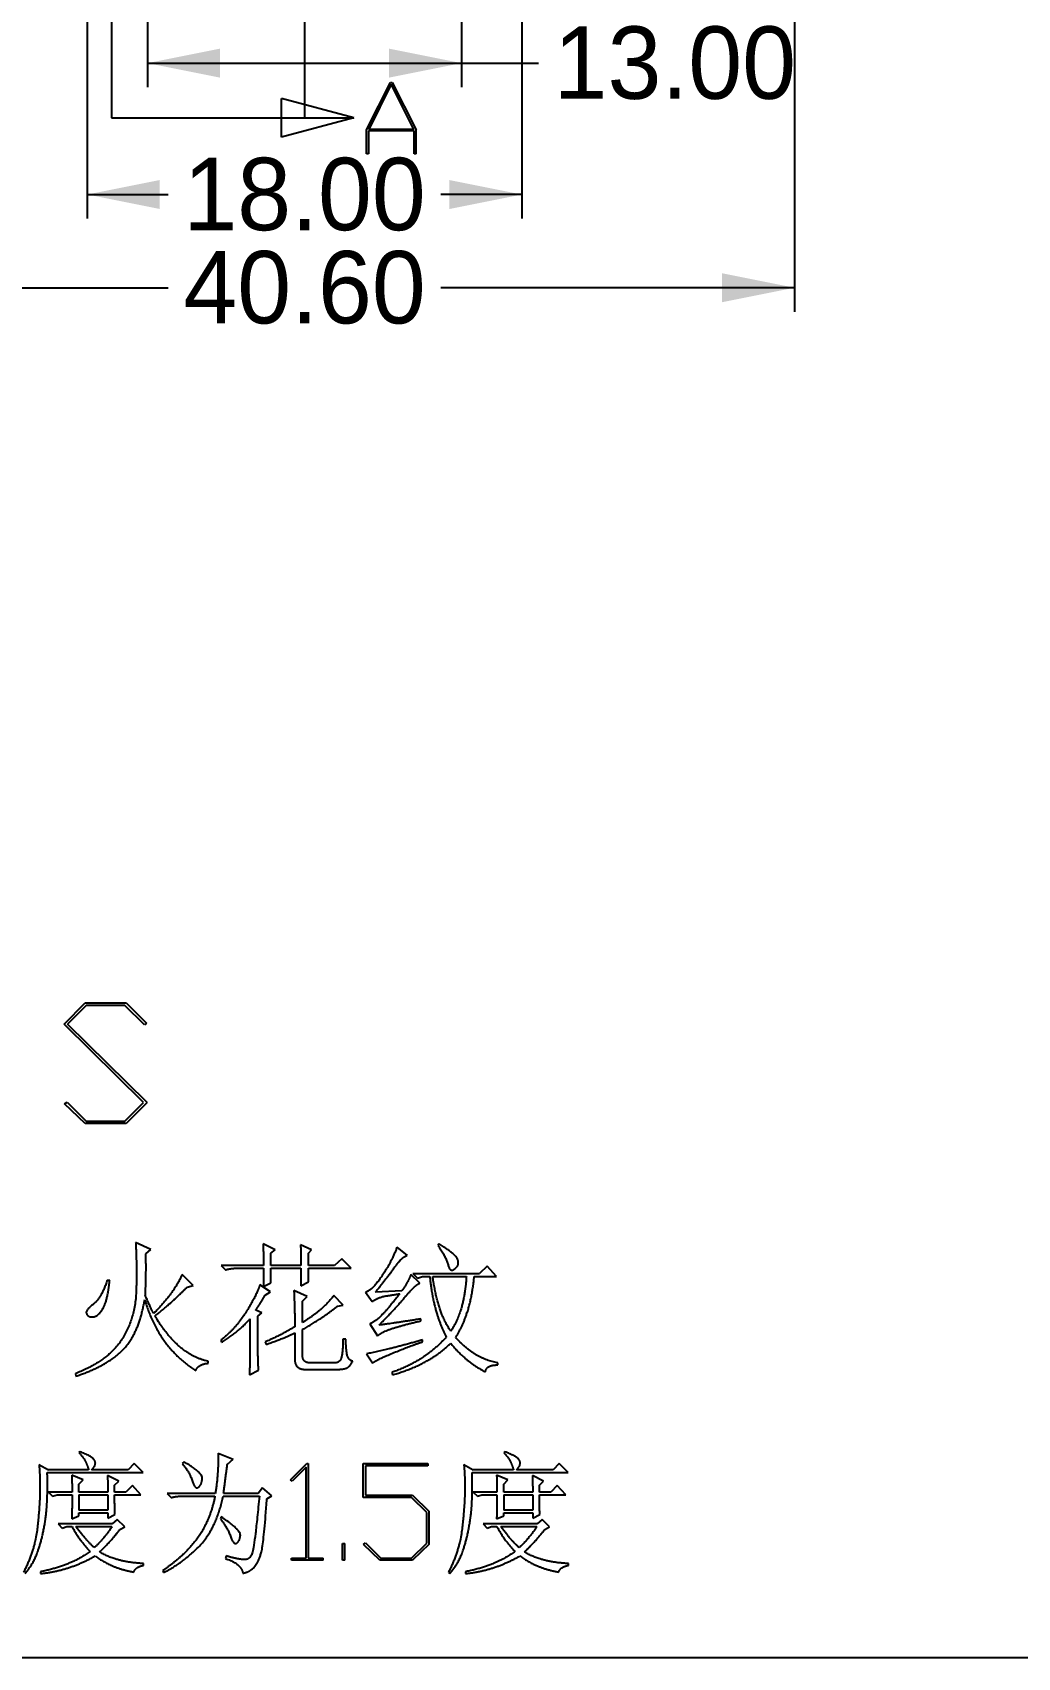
# Model space of a CAD drawing. Extents: x -440 to 140, y -99 to 99.
# Drawn here: x 3.7 to 44.5, y -98.8 to -31.5 of the extents above; entities that cross this region are included whole.
import ezdxf

# ---------------------------------------------------------------- set-up
doc = ezdxf.new("R2010")
doc.units = 0
doc.header["$MEASUREMENT"] = 0
doc.linetypes.add('dashed', pattern=[0])
doc.linetypes.add('solid', pattern=[0])
doc.layers.add('255', color=7, linetype='solid')
doc.dimstyles.get("Standard").update_dxf_attribs({"dimtxt": 0.18, "dimasz": 0.18, "dimexe": 0.18, "dimexo": 0.0625, "dimgap": 0.09, "dimtad": 0, "dimtih": 1, "dimtoh": 1, "dimdec": 4, "dimzin": 0, "dimdsep": 46, "dimtxsty": 'Standard', "dimcen": 0.09, "dimadec": 0, "dimazin": 0, "dimtfac": 1, "dimtdec": 4, "dimtofl": 0, "dimtmove": 0, "dimatfit": 0, "dimfxl": 1, "dimtolj": 1, "dimtzin": 0, "dimarcsym": 0})

# ---------------------------------------------------------------- blocks, each defined once
blk = doc.blocks.new('*D48')
at = {"layer": '255', "color": 4, "linetype": 'solid'}
for p, q in [((-5.299, -26.501), (-5.299, -43.037)), ((35.299, -26.501), (35.299, -43.037)), ((-5.299, -42.037), (9.356, -42.037)), ((35.299, -42.037), (20.644, -42.037))]:
    blk.add_line(p, q, dxfattribs=at)
for points in [[(-2.299, -41.437), (-2.299, -42.637), (-5.299, -42.037)], [(32.299, -42.637), (32.299, -41.437), (35.299, -42.037)]]:
    blk.add_solid(points, dxfattribs=at)
at = {"layer": '255', "color": 4, "linetype": 'solid', "insert": (15, -42.037), "char_height": 3, "attachment_point": 5}
blk.add_mtext('{\\H3.000000;40.60}', dxfattribs=at)
blk = doc.blocks.new('*D49')
at = {"layer": '255', "color": 4, "linetype": 'solid'}
for p, q in [((6, -28.445), (6, -39.176)), ((24, -28.445), (24, -39.176)), ((6, -38.176), (9.356, -38.176)), ((24, -38.176), (20.644, -38.176))]:
    blk.add_line(p, q, dxfattribs=at)
for points in [[(9, -37.576), (9, -38.776), (6, -38.176)], [(21, -38.776), (21, -37.576), (24, -38.176)]]:
    blk.add_solid(points, dxfattribs=at)
at = {"layer": '255', "color": 4, "linetype": 'solid', "insert": (15, -38.176), "char_height": 3, "attachment_point": 5}
blk.add_mtext('{\\H3.000000;18.00}', dxfattribs=at)
blk = doc.blocks.new('*D50')
at = {"layer": '255', "color": 4, "linetype": 'solid'}
for p, q in [((8.5, -27.5), (8.5, -33.733)), ((21.5, -27.5), (21.5, -33.733)), ((8.5, -32.733), (21.5, -32.733)), ((21.5, -32.733), (21.5, -32.733)), ((21.5, -32.733), (24.696, -32.733))]:
    blk.add_line(p, q, dxfattribs=at)
for points in [[(11.5, -32.133), (11.5, -33.333), (8.5, -32.733)], [(18.5, -33.333), (18.5, -32.133), (21.5, -32.733)]]:
    blk.add_solid(points, dxfattribs=at)
at = {"layer": '255', "color": 4, "linetype": 'solid', "insert": (30.34, -32.733), "char_height": 3, "attachment_point": 5}
blk.add_mtext('{\\H3.000000;13.00}', dxfattribs=at)

msp = doc.modelspace()

# ---------------------------------------------------------------- linework, layer by layer
at = {"layer": '255', "color": 1, "linetype": 'dashed'}
for p, q in [((7, 55), (7, -35)), ((15, 55), (15, -35))]:
    msp.add_line(p, q, dxfattribs=at)
at = {"layer": '255', "color": 1, "linetype": 'solid'}
for p, q in [((17.57123, -35.49474), (18.55475, -33.52902)), ((18.59454, -33.60332), (17.65739, -35.47762)), ((18.55475, -33.52902), (18.63432, -33.52902)), ((19.53169, -35.47762), (18.59454, -33.60332)), ((18.63432, -33.52902), (19.61784, -35.49474)), ((17.03976, -35), (14.03976, -34.19615)), ((14.03976, -35.80385), (14.03976, -34.19615)), ((7, -35), (17.03976, -35)), ((17.03976, -35), (14.03976, -35.80385)), ((17.57123, -36.48616), (17.57123, -35.49474)), ((17.64422, -35.53452), (17.64422, -36.48616)), ((19.54485, -35.53452), (17.64422, -35.53452)), ((19.53169, -35.47762), (17.65739, -35.47762)), ((19.54485, -36.48616), (19.54485, -35.53452)), ((19.61784, -36.48616), (19.61784, -35.49474)), ((17.64422, -36.48616), (17.57123, -36.48616)), ((19.61784, -36.48616), (19.54485, -36.48616))]:
    msp.add_line(p, q, dxfattribs=at)
at = {"layer": '255', "color": 0, "linetype": 'solid'}
for p, q in [((5.03731, -72.55096), (5.90762, -71.66115)), ((5.95856, -71.77987), (5.18528, -72.55096)), ((5.90762, -71.66115), (7.60435, -71.66115)), ((7.5512, -71.77987), (5.95856, -71.77987)), ((8.37324, -72.57729), (7.5512, -71.77987)), ((7.60435, -71.66115), (8.45052, -72.50074)), ((8.32668, -75.79816), (5.03731, -72.55096)), ((8.47466, -75.79816), (5.18528, -72.55096)), ((8.45052, -72.50074), (8.37324, -72.57729)), ((5.05925, -75.84838), (5.16115, -75.77183)), ((5.90762, -76.66115), (5.05925, -75.84838)), ((5.16115, -75.77183), (5.95856, -76.56705)), ((7.5512, -76.56705), (8.32668, -75.79816)), ((8.47466, -75.79816), (7.60435, -76.66115)), ((7.60435, -76.66115), (5.90762, -76.66115)), ((5.95856, -76.56705), (7.5512, -76.56705)), ((8.63201, -81.87679), (8.00189, -81.58477)), ((8.42915, -82.06429), (8.63201, -81.87679)), ((8.42915, -82.45465), (8.42915, -82.06429)), ((13.77802, -81.89215), (13.28314, -81.65239)), ((13.60588, -82.02739), (13.77802, -81.89215)), ((13.60588, -82.53763), (13.60588, -82.02739)), ((15.29338, -81.89215), (14.8354, -81.68929)), ((15.15814, -82.02739), (15.29338, -81.89215)), ((15.15814, -82.53763), (15.15814, -82.02739)), ((18.82463, -81.78763), (19.25189, -82.13191)), ((20.57975, -81.65239), (20.52749, -81.72001)), ((8.42915, -82.45465), (8.39225, -83.76715)), ((11.54338, -82.53763), (11.73088, -82.72513)), ((13.2985, -82.53763), (11.54338, -82.53763)), ((12.2104, -82.65751), (13.2985, -82.65751)), ((13.2985, -82.65751), (13.2985, -83.40751)), ((14.85076, -82.53763), (13.60588, -82.53763)), ((13.60588, -82.65751), (14.85076, -82.65751)), ((13.60588, -83.25691), (13.60588, -82.65751)), ((14.85076, -82.65751), (14.85076, -83.39215)), ((16.24624, -82.53763), (15.15814, -82.53763)), ((15.15814, -82.65751), (16.92862, -82.65751)), ((15.15814, -83.22001), (15.15814, -82.65751)), ((16.53826, -82.26715), (16.24624, -82.53763)), ((16.92862, -82.65751), (16.53826, -82.26715)), ((22.55927, -82.57453), (22.25189, -82.88191)), ((22.94963, -83.00179), (22.55927, -82.57453)), ((6.82463, -83.15239), (6.92915, -83.15239)), ((10.38713, -83.37679), (9.92915, -82.91263)), ((10.13201, -83.44441), (10.38713, -83.37679)), ((13.59052, -83.63191), (13.1479, -83.33989)), ((13.2985, -83.40751), (13.60588, -83.25691)), ((14.85076, -83.39215), (15.15814, -83.22001)), ((19.77749, -83.27227), (19.40249, -82.91263)), ((19.49165, -82.88191), (22.25189, -82.88191)), ((19.49165, -82.88191), (19.67915, -83.06941)), ((19.67915, -83.06941), (19.88201, -83.00179)), ((19.88201, -83.00179), (20.18939, -83.00179)), ((20.30927, -83.00179), (21.70475, -83.00179)), ((22.02749, -83.00179), (22.94963, -83.00179)), ((13.36612, -83.76715), (13.59052, -83.63191)), ((15.10588, -83.83477), (14.55874, -83.57965)), ((14.91838, -84.02227), (15.10588, -83.83477)), ((14.91838, -84.90751), (14.91838, -84.02227)), ((16.60588, -84.19441), (16.21552, -83.78251)), ((17.52749, -83.64727), (17.80415, -84.03763)), ((19.02749, -83.59501), (17.93939, -83.64727)), ((13.23088, -84.50179), (12.97576, -84.39727)), ((13.05874, -84.63703), (13.23088, -84.50179)), ((16.36612, -84.22513), (16.60588, -84.19441)), ((19.81439, -84.83989), (19.81439, -84.75691)), ((14.59564, -85.33477), (14.59564, -86.44441)), ((14.91838, -86.28763), (14.91838, -85.19953)), ((17.69963, -84.95977), (18.02237, -85.45465)), ((11.52802, -85.64215), (11.55874, -85.72513)), ((13.36612, -85.70977), (13.40302, -85.81429)), ((16.7104, -85.58989), (16.59052, -85.58989)), ((19.88201, -85.70977), (19.88201, -85.62679)), ((11.00189, -86.59501), (11.00189, -86.51203)), ((16.24624, -86.57965), (15.24112, -86.57965)), ((17.56439, -86.20465), (17.81951, -86.57965)), ((23.00189, -86.66263), (23.00189, -86.57965)), ((5.51213, -87.02227), (5.52749, -87.12679)), ((12.72064, -87.07453), (13.09564, -86.88703)), ((15.05362, -86.85013), (16.3354, -86.85013)), ((18.62177, -86.97001), (18.63713, -87.07453)), ((3.99869, -90.7906), (4.38933, -91.00981)), ((5.69893, -90.26227), (5.65115, -90.29036)), ((7.94155, -90.74282), (7.69425, -91.00981)), ((8.31814, -91.11941), (7.94155, -90.74282)), ((10.00805, -90.68099), (9.93219, -90.74282)), ((11.42726, -90.32409), (12.03711, -90.57139)), ((11.80386, -90.77656), (12.03711, -90.57139)), ((14.41156, -91.41917), (15.0885, -90.7475)), ((15.0885, -90.7475), (15.14857, -90.7475)), ((15.14857, -90.7475), (15.14857, -94.67222)), ((17.43311, -92.15208), (17.43311, -90.7475)), ((17.43311, -90.7475), (20.11239, -90.7475)), ((20.11239, -90.84306), (17.53043, -90.84306)), ((17.53043, -90.84306), (17.53043, -92.06179)), ((20.11239, -90.7475), (20.11239, -90.84306)), ((21.59869, -90.7906), (21.98933, -91.00981)), ((23.29893, -90.26227), (23.25115, -90.29036)), ((25.54155, -90.74282), (25.29425, -91.00981)), ((25.91814, -91.11941), (25.54155, -90.74282)), ((4.34155, -91.11941), (8.31814, -91.11941)), ((6.05583, -91.00981), (4.38933, -91.00981)), ((5.82258, -91.42853), (5.35608, -91.22902)), ((5.65115, -91.59996), (5.82258, -91.42853)), ((7.69425, -91.00981), (6.17948, -91.00981)), ((7.30361, -91.47631), (6.83711, -91.24306)), ((7.13219, -91.64774), (7.30361, -91.47631)), ((14.49308, -91.48041), (14.41156, -91.41917)), ((15.0727, -90.90254), (14.49308, -91.48041)), ((15.0727, -94.67222), (15.0727, -90.90254)), ((21.94155, -91.11941), (25.91814, -91.11941)), ((23.65583, -91.00981), (21.98933, -91.00981)), ((23.42258, -91.42853), (22.95608, -91.22902)), ((23.25115, -91.59996), (23.42258, -91.42853)), ((25.29425, -91.00981), (23.77948, -91.00981)), ((24.90361, -91.47631), (24.43711, -91.24306)), ((24.73219, -91.64774), (24.90361, -91.47631)), ((5.37012, -91.92878), (4.38933, -91.92878)), ((4.38933, -91.92878), (4.56076, -92.1002)), ((4.56076, -92.1002), (4.74623, -92.03838)), ((4.74623, -92.03838), (5.37012, -92.03838)), ((5.65115, -91.92878), (5.65115, -91.59996)), ((6.85115, -91.92878), (5.65115, -91.92878)), ((5.65115, -92.03838), (6.85115, -92.03838)), ((5.65115, -92.03838), (5.65115, -92.67631)), ((6.85115, -92.03838), (6.85115, -92.67631)), ((7.13219, -91.92878), (7.13219, -91.64774)), ((7.59869, -91.92878), (7.13219, -91.92878)), ((7.13219, -92.03838), (8.22258, -92.03838)), ((7.86568, -91.66179), (7.59869, -91.92878)), ((8.22258, -92.03838), (7.86568, -91.66179)), ((11.30361, -91.9906), (9.3083, -91.9906)), ((9.3083, -91.9906), (9.47972, -92.16203)), ((9.91814, -92.1002), (11.28957, -92.1002)), ((11.63243, -92.1002), (13.1275, -92.1002)), ((13.07972, -91.9906), (11.64647, -91.9906)), ((13.25115, -91.75735), (13.07972, -91.9906)), ((13.64179, -92.08616), (13.25115, -91.75735)), ((13.43662, -92.20981), (13.64179, -92.08616)), ((19.4337, -92.15208), (17.43311, -92.15208)), ((17.53043, -92.06179), (19.47621, -92.06179)), ((20.06461, -92.77773), (19.4337, -92.15208)), ((19.47621, -92.06179), (20.16193, -92.74223)), ((22.97012, -91.92878), (21.98933, -91.92878)), ((21.98933, -91.92878), (22.16076, -92.1002)), ((22.16076, -92.1002), (22.34623, -92.03838)), ((22.34623, -92.03838), (22.97012, -92.03838)), ((23.25115, -91.92878), (23.25115, -91.59996)), ((24.45115, -91.92878), (23.25115, -91.92878)), ((23.25115, -92.03838), (24.45115, -92.03838)), ((23.25115, -92.03838), (23.25115, -92.67631)), ((24.45115, -92.03838), (24.45115, -92.67631)), ((24.73219, -91.92878), (24.73219, -91.64774)), ((25.19869, -91.92878), (24.73219, -91.92878)), ((24.73219, -92.03838), (25.82258, -92.03838)), ((25.46568, -91.66179), (25.19869, -91.92878)), ((25.82258, -92.03838), (25.46568, -91.66179)), ((6.85115, -92.67631), (5.65115, -92.67631)), ((5.65115, -92.90957), (5.65115, -92.78592)), ((5.65115, -92.78592), (6.85115, -92.78592)), ((6.85115, -92.78592), (6.85115, -93.00513)), ((6.85115, -93.00513), (7.14623, -92.86179)), ((20.06461, -94.04657), (20.06461, -92.77773)), ((20.16193, -94.0885), (20.16193, -92.74223)), ((24.45115, -92.67631), (23.25115, -92.67631)), ((23.25115, -92.90957), (23.25115, -92.78592)), ((23.25115, -92.78592), (24.45115, -92.78592)), ((24.45115, -92.78592), (24.45115, -93.00513)), ((24.45115, -93.00513), (24.74623, -92.86179)), ((7.03662, -93.25242), (4.79401, -93.25242)), ((4.79401, -93.25242), (4.96544, -93.42385)), ((4.96544, -93.42385), (5.15091, -93.36203)), ((5.15091, -93.36203), (5.37012, -93.36203)), ((5.35608, -93.03321), (5.65115, -92.90957)), ((5.5275, -93.36203), (7.02258, -93.36203)), ((7.24179, -93.06695), (7.03662, -93.25242)), ((7.55091, -93.37607), (7.24179, -93.06695)), ((7.35139, -93.48568), (7.55091, -93.37607)), ((11.55091, -92.95735), (11.52282, -93.03321)), ((24.63662, -93.25242), (22.39401, -93.25242)), ((22.39401, -93.25242), (22.56544, -93.42385)), ((22.56544, -93.42385), (22.75091, -93.36203)), ((22.75091, -93.36203), (22.97012, -93.36203)), ((22.95608, -93.03321), (23.25115, -92.90957)), ((23.1275, -93.36203), (24.62258, -93.36203)), ((24.84179, -93.06695), (24.63662, -93.25242)), ((25.15091, -93.37607), (24.84179, -93.06695)), ((24.95139, -93.48568), (25.15091, -93.37607)), ((16.57597, -94.7475), (16.57597, -94.06179)), ((16.57597, -94.06179), (16.67329, -94.06179)), ((16.67329, -94.7475), (16.67329, -94.06179)), ((17.44014, -94.09728), (17.52165, -94.03604)), ((18.11883, -94.7475), (17.44014, -94.09728)), ((17.52165, -94.03604), (18.15959, -94.67222)), ((19.4337, -94.67222), (20.06461, -94.04657)), ((20.16193, -94.0885), (19.47621, -94.7475)), ((8.33219, -94.96671), (8.33219, -94.89084)), ((11.75608, -94.57607), (11.72234, -94.68568)), ((14.45232, -94.7475), (14.45232, -94.67222)), ((14.45232, -94.67222), (15.0727, -94.67222)), ((15.76895, -94.7475), (14.45232, -94.7475)), ((15.14857, -94.67222), (15.76895, -94.67222)), ((15.76895, -94.7475), (15.76895, -94.67222)), ((16.67329, -94.7475), (16.57597, -94.7475)), ((19.47621, -94.7475), (18.11883, -94.7475)), ((18.15959, -94.67222), (19.4337, -94.67222)), ((25.93219, -94.96671), (25.93219, -94.89084)), ((4.06051, -95.2337), (4.06051, -95.30957)), ((9.12282, -95.18592), (9.15091, -95.26179)), ((20.96076, -95.26179), (21.02258, -95.30957)), ((21.66051, -95.2337), (21.66051, -95.30957)), ((-139.7088, -98.784), (139.7088, -98.784))]:
    msp.add_line(p, q, dxfattribs=at)
for points in [[(8.00189, -81.58477), (8.05415, -82.40239), (8.00189, -84.68929), (6.89225, -86.47513), (5.51213, -87.02227)], [(13.28314, -81.65239), (13.2985, -82.09501), (13.2985, -82.53763)], [(14.8354, -81.68929), (14.85076, -82.09501), (14.85076, -82.53763)], [(18.82463, -81.78763), (18.63713, -82.33477), (17.80415, -83.57965), (17.52749, -83.64727)], [(20.52749, -81.72001), (20.87177, -82.19953), (21.02237, -82.84501), (21.43427, -82.52227), (21.24677, -82.06429), (20.57975, -81.65239)], [(11.73088, -82.72513), (11.93374, -82.65751), (12.2104, -82.65751)], [(17.93939, -83.64727), (18.44963, -83.01715), (19.06439, -82.16263), (19.25189, -82.13191)], [(6.82463, -83.15239), (6.58487, -83.90239), (5.88713, -84.41263), (6.05927, -84.70465), (6.46499, -84.63703), (6.83999, -84.00691), (6.92915, -83.15239)], [(9.92915, -82.91263), (9.62177, -83.64727), (8.75189, -84.53251)], [(8.80415, -84.63703), (9.44963, -84.12679), (10.13201, -83.44441)], [(13.1479, -83.33989), (13.04338, -83.71489), (12.1735, -85.13191), (11.52802, -85.64215)], [(18.08999, -85.01203), (18.80927, -84.27739), (19.55927, -83.37679), (19.77749, -83.27227)], [(19.40249, -82.91263), (19.30415, -83.20465), (19.02749, -83.59501)], [(20.18939, -83.00179), (20.32463, -84.46489), (20.87177, -85.50691)], [(21.05927, -85.26715), (20.51213, -84.50179), (20.30927, -83.00179)], [(21.70475, -83.00179), (21.62177, -84.41263), (21.05927, -85.26715)], [(21.26213, -85.52227), (21.89225, -84.53251), (22.02749, -83.00179)], [(5.52749, -87.12679), (6.82463, -86.71489), (8.15249, -85.33477), (8.37689, -83.95465)], [(8.37689, -83.95465), (8.93939, -85.89727), (10.49165, -86.90239)], [(8.75189, -84.53251), (8.63201, -84.32965), (8.39225, -83.76715)], [(12.97576, -84.39727), (13.16326, -84.12679), (13.36612, -83.76715)], [(14.55874, -83.57965), (14.59564, -84.31429), (14.59564, -85.07965)], [(16.21552, -83.78251), (15.7729, -84.38191), (14.91838, -84.90751)], [(18.94451, -83.71489), (18.39737, -84.41263), (17.90249, -84.89215), (17.69963, -84.95977)], [(17.80415, -84.03763), (18.07463, -83.85013), (18.63713, -83.76715), (18.94451, -83.71489)], [(11.00189, -86.51203), (9.77237, -86.25691), (8.80415, -84.63703)], [(11.55874, -85.72513), (12.22576, -85.33477), (12.736, -84.75691)], [(12.736, -84.75691), (12.736, -86.47513), (12.72064, -87.07453)], [(13.09564, -86.88703), (13.05874, -86.44441), (13.05874, -84.63703)], [(14.91838, -85.19953), (15.65302, -84.78763), (16.36612, -84.22513)], [(19.81439, -84.75691), (18.65249, -84.94441), (18.08999, -85.01203)], [(14.59564, -85.07965), (14.0854, -85.40239), (13.36612, -85.70977)], [(13.40302, -85.81429), (14.11612, -85.57453), (14.59564, -85.33477)], [(18.02237, -85.45465), (18.24677, -85.26715), (19.26725, -84.95977), (19.81439, -84.83989)], [(16.59052, -85.58989), (16.59052, -86.01715), (16.486, -86.57965), (16.24624, -86.57965)], [(16.99624, -86.51203), (16.79338, -86.45977), (16.7104, -85.91263), (16.7104, -85.58989)], [(19.88201, -85.62679), (18.58487, -86.00179), (17.56439, -86.20465)], [(17.81951, -86.57965), (17.99165, -86.44441), (19.45475, -85.84501), (19.88201, -85.70977)], [(20.87177, -85.50691), (20.01725, -86.47513), (18.62177, -86.97001)], [(18.63713, -87.07453), (20.13713, -86.66263), (21.05927, -85.76203)], [(21.05927, -85.76203), (21.58487, -86.45977), (22.49165, -86.95465)], [(23.00189, -86.57965), (22.01213, -86.39215), (21.26213, -85.52227)], [(10.49165, -86.90239), (10.58999, -86.63191), (11.00189, -86.59501)], [(14.59564, -86.44441), (14.59564, -86.85013), (15.05362, -86.85013)], [(15.24112, -86.57965), (14.91838, -86.57965), (14.91838, -86.28763)], [(16.3354, -86.85013), (16.53826, -86.85013), (16.861, -86.76715), (16.99624, -86.51203)], [(22.49165, -86.95465), (22.52237, -86.66263), (23.00189, -86.66263)], [(3.99869, -90.7906), (4.04647, -91.19528), (4.03243, -92.51893), (3.82726, -94.32878), (3.36076, -95.26179)], [(5.65115, -90.29036), (5.88441, -90.55735), (6.00805, -90.85242), (6.05583, -91.00981)], [(6.17948, -91.00981), (6.39869, -90.7906), (6.21322, -90.44774), (5.69893, -90.26227)], [(9.93219, -90.74282), (10.261, -91.1475), (10.46051, -91.83321), (10.74155, -91.6337), (10.77529, -91.11941), (10.00805, -90.68099)], [(11.42726, -90.32409), (11.42726, -91.24306), (11.30361, -91.9906)], [(11.64647, -91.9906), (11.72234, -91.36671), (11.80386, -90.77656)], [(21.59869, -90.7906), (21.64647, -91.19528), (21.63243, -92.51893), (21.42726, -94.32878), (20.96076, -95.26179)], [(23.25115, -90.29036), (23.48441, -90.55735), (23.60805, -90.85242), (23.65583, -91.00981)], [(23.77948, -91.00981), (23.99869, -90.7906), (23.81322, -90.44774), (23.29893, -90.26227)], [(3.42258, -95.30957), (3.75139, -94.91893), (4.12234, -93.93814), (4.37529, -92.42902), (4.34155, -91.11941)], [(5.35608, -91.22902), (5.37012, -91.59996), (5.37012, -91.92878)], [(6.83711, -91.24306), (6.85115, -91.57187), (6.85115, -91.92878)], [(21.02258, -95.30957), (21.35139, -94.91893), (21.72234, -93.93814), (21.97529, -92.42902), (21.94155, -91.11941)], [(22.95608, -91.22902), (22.97012, -91.59996), (22.97012, -91.92878)], [(24.43711, -91.24306), (24.45115, -91.57187), (24.45115, -91.92878)], [(5.37012, -92.03838), (5.37012, -92.61449), (5.35608, -93.03321)], [(7.14623, -92.86179), (7.13219, -92.67631), (7.13219, -92.03838)], [(11.28957, -92.1002), (11.07036, -93.17656), (9.97997, -94.60981), (9.12282, -95.18592)], [(9.15091, -95.26179), (9.83662, -94.95267), (11.31766, -93.51941), (11.63243, -92.1002)], [(9.47972, -92.16203), (9.6652, -92.1002), (9.91814, -92.1002)], [(13.1275, -92.1002), (12.92234, -94.26695), (12.72282, -94.73346), (12.23662, -94.71941), (11.75608, -94.57607)], [(12.44179, -95.29552), (12.73687, -95.2337), (13.09377, -94.84306), (13.31298, -94.06179), (13.43662, -92.20981)], [(22.97012, -92.03838), (22.97012, -92.61449), (22.95608, -93.03321)], [(24.74623, -92.86179), (24.73219, -92.67631), (24.73219, -92.03838)], [(5.37012, -93.36203), (5.69893, -93.97187), (6.11766, -94.3906)], [(6.28909, -94.23321), (5.91814, -93.89036), (5.5275, -93.36203)], [(7.02258, -93.36203), (6.69377, -93.86227), (6.28909, -94.23321)], [(6.5083, -94.40464), (6.85115, -94.10957), (7.35139, -93.48568)], [(11.52282, -93.03321), (11.83194, -93.45759), (12.0652, -94.1433), (12.33219, -93.93814), (12.34623, -93.48568), (11.55091, -92.95735)], [(22.97012, -93.36203), (23.29893, -93.97187), (23.71766, -94.3906)], [(23.88909, -94.23321), (23.51814, -93.89036), (23.1275, -93.36203)], [(24.62258, -93.36203), (24.29377, -93.86227), (23.88909, -94.23321)], [(24.1083, -94.40464), (24.45115, -94.10957), (24.95139, -93.48568)], [(6.11766, -94.3906), (5.35608, -94.96671), (4.06051, -95.2337)], [(4.06051, -95.30957), (5.26051, -95.18592), (6.32282, -94.57607)], [(6.32282, -94.57607), (6.96076, -95.06227), (7.9275, -95.24774)], [(8.33219, -94.89084), (7.19401, -94.84306), (6.5083, -94.40464)], [(11.72234, -94.68568), (12.39401, -94.90489), (12.44179, -95.29552)], [(23.71766, -94.3906), (22.95608, -94.96671), (21.66051, -95.2337)], [(21.66051, -95.30957), (22.86051, -95.18592), (23.92282, -94.57607)], [(23.92282, -94.57607), (24.56076, -95.06227), (25.5275, -95.24774)], [(25.93219, -94.89084), (24.79401, -94.84306), (24.1083, -94.40464)], [(7.9275, -95.24774), (7.98933, -95.02853), (8.33219, -94.96671)], [(25.5275, -95.24774), (25.58933, -95.02853), (25.93219, -94.96671)]]:
    msp.add_open_spline(points, degree=2, dxfattribs=at)

# ---------------------------------------------------------------- dimensions: what is measured, and where the dimension line sits
at = {"layer": '255', "color": 4, "linetype": 'solid'}
for base, p1, p2, picture, middle in [((15, -42.03689), (-5.29927, -25.90097), (35.29927, -25.90097), '*D48', (15, -42.03689)), ((30.34003, -32.73255), (8.5, -26.9), (21.5, -26.9), '*D50', (30.34003, -32.73255)), ((15, -38.17605), (6, -27.84468), (24, -27.84468), '*D49', (15, -38.17605))]:
    dim = msp.add_linear_dim(base=base, p1=p1, p2=p2, dimstyle='Standard', override={"dimtxt": 3, "dimasz": 3, "dimexe": 1, "dimexo": 0.6, "dimdec": 2, "dimzin": 1, "dimtp": 0.05, "dimtm": 0.05, "dimtfac": 1.25, "dimtdec": 2, "dimtzin": 1}, dxfattribs=at)
    dim.commit()
    dim.dimension.update_dxf_attribs({"geometry": picture, "text_midpoint": middle})

doc.saveas('drawing.dxf')
